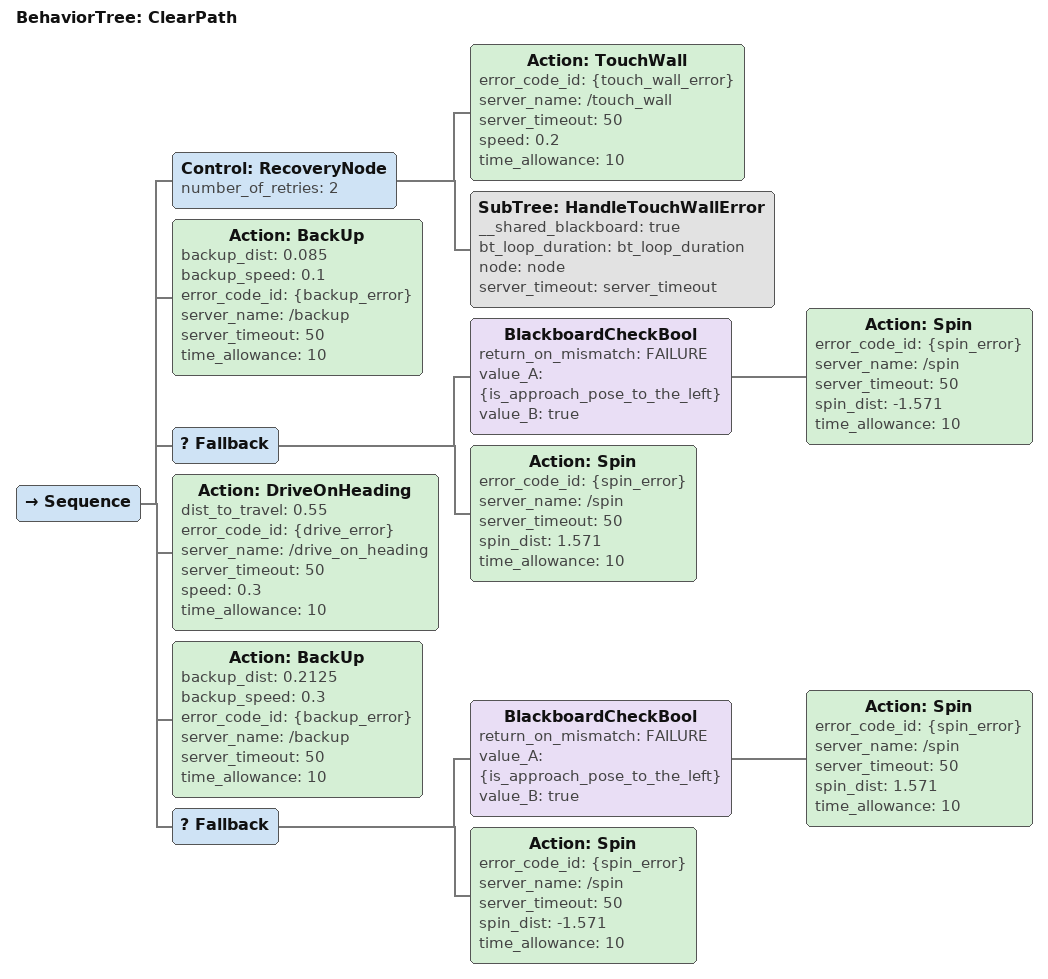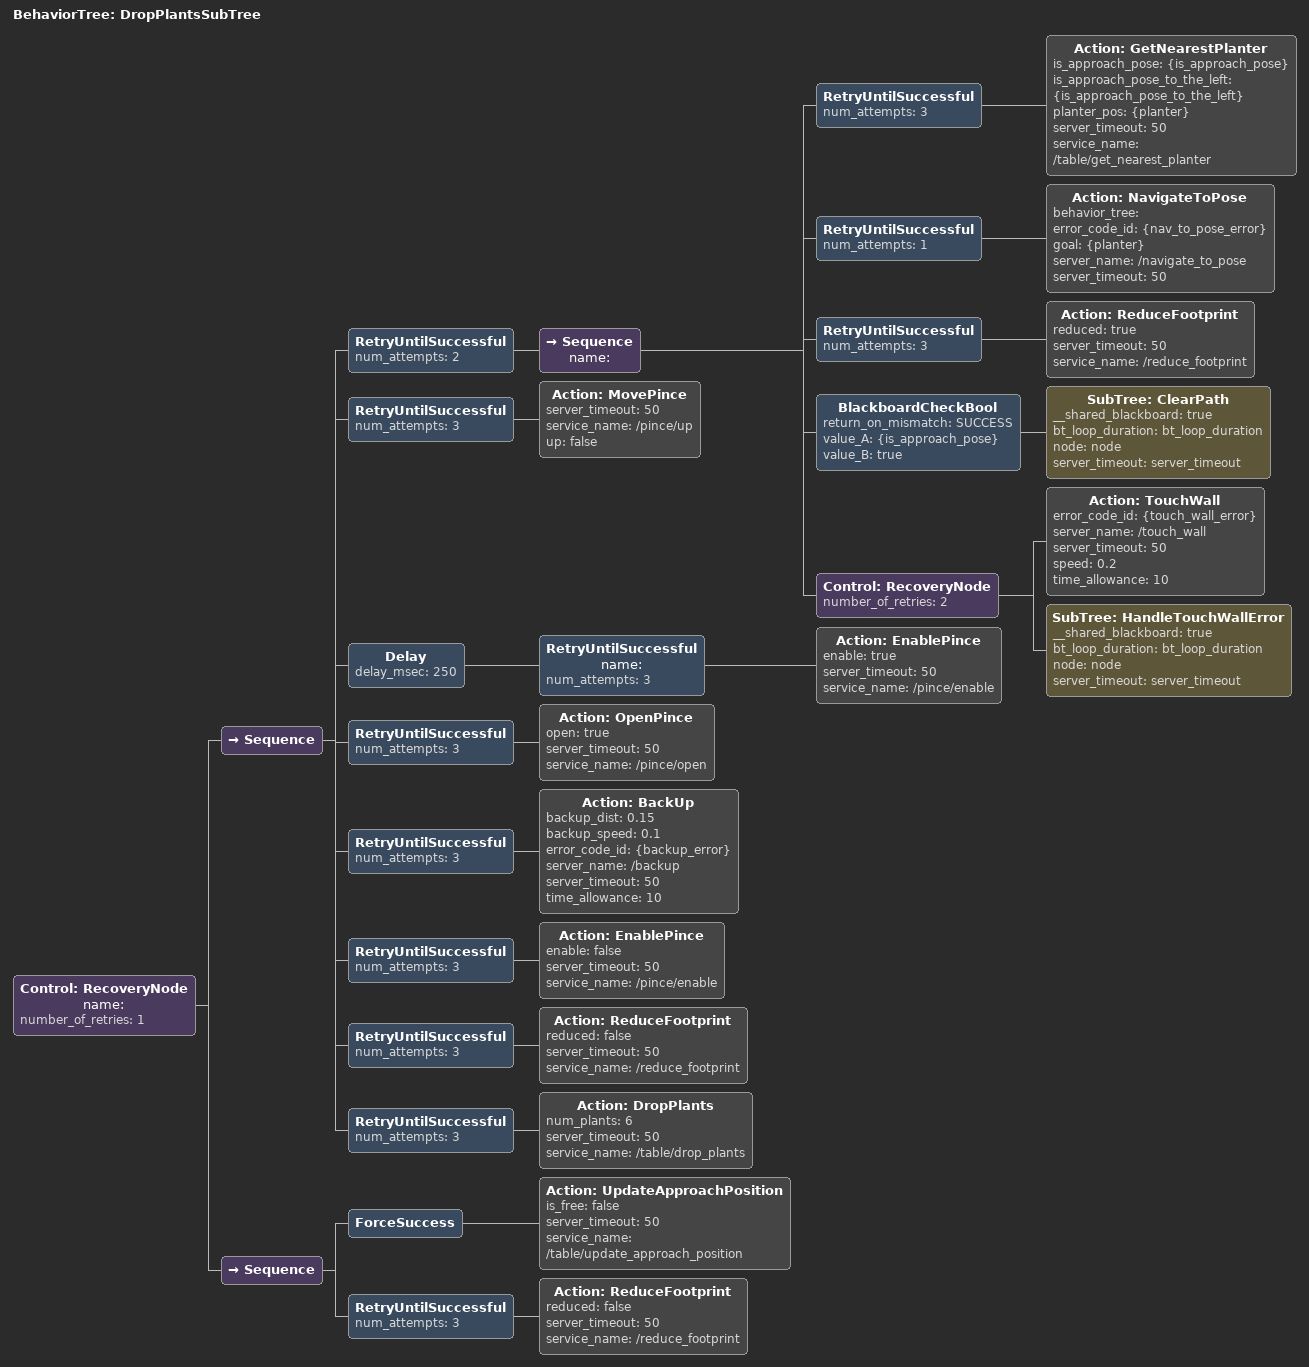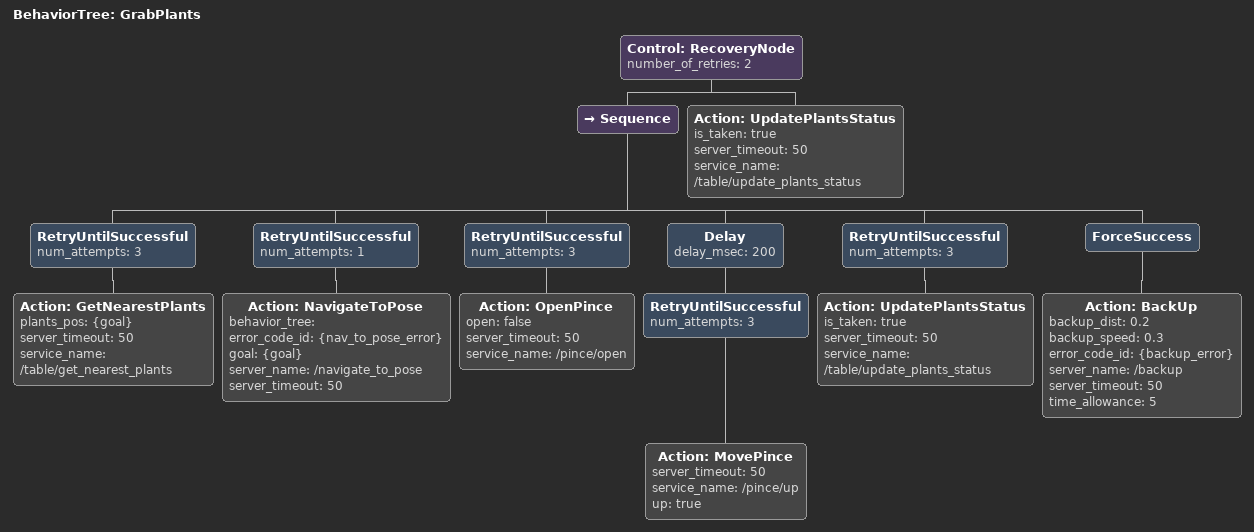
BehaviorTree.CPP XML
<BehaviorTree ID="ClearPath">
    <Sequence>
        <Control ID="RecoveryNode" number_of_retries="2">
            <Action ID="TouchWall" error_code_id="{touch_wall_error}" server_name="/touch_wall" server_timeout="50" speed="0.2" time_allowance="10"/>
            <SubTree ID="HandleTouchWallError" __shared_blackboard="true" bt_loop_duration="bt_loop_duration" node="node" server_timeout="server_timeout"/>
        </Control>
        <Action ID="BackUp" backup_dist="0.085" backup_speed="0.1" error_code_id="{backup_error}" server_name="/backup" server_timeout="50" time_allowance="10"/>
        <Fallback>
            <BlackboardCheckBool return_on_mismatch="FAILURE" value_A="{is_approach_pose_to_the_left}" value_B="true">
                <Action ID="Spin" error_code_id="{spin_error}" server_name="/spin" server_timeout="50" spin_dist="-1.571" time_allowance="10"/>
            </BlackboardCheckBool>
            <Action ID="Spin" error_code_id="{spin_error}" server_name="/spin" server_timeout="50" spin_dist="1.571" time_allowance="10"/>
        </Fallback>
        <Action ID="DriveOnHeading" dist_to_travel="0.55" error_code_id="{drive_error}" server_name="/drive_on_heading" server_timeout="50" speed="0.3" time_allowance="10"/>
        <Action ID="BackUp" backup_dist="0.2125" backup_speed="0.3" error_code_id="{backup_error}" server_name="/backup" server_timeout="50" time_allowance="10"/>
        <Fallback>
            <BlackboardCheckBool return_on_mismatch="FAILURE" value_A="{is_approach_pose_to_the_left}" value_B="true">
                <Action ID="Spin" error_code_id="{spin_error}" server_name="/spin" server_timeout="50" spin_dist="1.571" time_allowance="10"/>
            </BlackboardCheckBool>
            <Action ID="Spin" error_code_id="{spin_error}" server_name="/spin" server_timeout="50" spin_dist="-1.571" time_allowance="10"/>
        </Fallback>
    </Sequence>
</BehaviorTree>

<BehaviorTree ID="DropPlantsSubTree">
    <Control ID="RecoveryNode" name="" number_of_retries="1">
        <Sequence>
            <RetryUntilSuccessful num_attempts="2">
                <Sequence name="">
                    <RetryUntilSuccessful num_attempts="3">
                        <Action ID="GetNearestPlanter" is_approach_pose="{is_approach_pose}" is_approach_pose_to_the_left="{is_approach_pose_to_the_left}" planter_pos="{planter}" server_timeout="50" service_name="/table/get_nearest_planter"/>
                    </RetryUntilSuccessful>
                    <RetryUntilSuccessful num_attempts="1">
                        <Action ID="NavigateToPose" behavior_tree="" error_code_id="{nav_to_pose_error}" goal="{planter}" server_name="/navigate_to_pose" server_timeout="50"/>
                    </RetryUntilSuccessful>
                    <RetryUntilSuccessful num_attempts="3">
                        <Action ID="ReduceFootprint" reduced="true" server_timeout="50" service_name="/reduce_footprint"/>
                    </RetryUntilSuccessful>
                    <BlackboardCheckBool return_on_mismatch="SUCCESS" value_A="{is_approach_pose}" value_B="true">
                        <SubTree ID="ClearPath" __shared_blackboard="true" bt_loop_duration="bt_loop_duration" node="node" server_timeout="server_timeout"/>
                    </BlackboardCheckBool>
                    <Control ID="RecoveryNode" number_of_retries="2">
                        <Action ID="TouchWall" error_code_id="{touch_wall_error}" server_name="/touch_wall" server_timeout="50" speed="0.2" time_allowance="10"/>
                        <SubTree ID="HandleTouchWallError" __shared_blackboard="true" bt_loop_duration="bt_loop_duration" node="node" server_timeout="server_timeout"/>
                    </Control>
                </Sequence>
            </RetryUntilSuccessful>
            <RetryUntilSuccessful num_attempts="3">
                <Action ID="MovePince" server_timeout="50" service_name="/pince/up" up="false"/>
            </RetryUntilSuccessful>
            <Delay delay_msec="250">
                <RetryUntilSuccessful name="" num_attempts="3">
                    <Action ID="EnablePince" enable="true" server_timeout="50" service_name="/pince/enable"/>
                </RetryUntilSuccessful>
            </Delay>
            <RetryUntilSuccessful num_attempts="3">
                <Action ID="OpenPince" open="true" server_timeout="50" service_name="/pince/open"/>
            </RetryUntilSuccessful>
            <RetryUntilSuccessful num_attempts="3">
                <Action ID="BackUp" backup_dist="0.15" backup_speed="0.1" error_code_id="{backup_error}" server_name="/backup" server_timeout="50" time_allowance="10"/>
            </RetryUntilSuccessful>
            <RetryUntilSuccessful num_attempts="3">
                <Action ID="EnablePince" enable="false" server_timeout="50" service_name="/pince/enable"/>
            </RetryUntilSuccessful>
            <RetryUntilSuccessful num_attempts="3">
                <Action ID="ReduceFootprint" reduced="false" server_timeout="50" service_name="/reduce_footprint"/>
            </RetryUntilSuccessful>
            <RetryUntilSuccessful num_attempts="3">
                <Action ID="DropPlants" num_plants="6" server_timeout="50" service_name="/table/drop_plants"/>
            </RetryUntilSuccessful>
        </Sequence>
        <Sequence>
            <ForceSuccess>
                <Action ID="UpdateApproachPosition" is_free="false" server_timeout="50" service_name="/table/update_approach_position"/>
            </ForceSuccess>
            <RetryUntilSuccessful num_attempts="3">
                <Action ID="ReduceFootprint" reduced="false" server_timeout="50" service_name="/reduce_footprint"/>
            </RetryUntilSuccessful>
        </Sequence>
    </Control>
</BehaviorTree>

<BehaviorTree ID="GrabPlants">
    <Control ID="RecoveryNode" number_of_retries="2">
        <Sequence>
            <RetryUntilSuccessful num_attempts="3">
                <Action ID="GetNearestPlants" plants_pos="{goal}" server_timeout="50" service_name="/table/get_nearest_plants"/>
            </RetryUntilSuccessful>
            <RetryUntilSuccessful num_attempts="1">
                <Action ID="NavigateToPose" behavior_tree="" error_code_id="{nav_to_pose_error}" goal="{goal}" server_name="/navigate_to_pose" server_timeout="50"/>
            </RetryUntilSuccessful>
            <RetryUntilSuccessful num_attempts="3">
                <Action ID="OpenPince" open="false" server_timeout="50" service_name="/pince/open"/>
            </RetryUntilSuccessful>
            <Delay delay_msec="200">
                <RetryUntilSuccessful num_attempts="3">
                    <Action ID="MovePince" server_timeout="50" service_name="/pince/up" up="true"/>
                </RetryUntilSuccessful>
            </Delay>
            <RetryUntilSuccessful num_attempts="3">
                <Action ID="UpdatePlantsStatus" is_taken="true" server_timeout="50" service_name="/table/update_plants_status"/>
            </RetryUntilSuccessful>
            <ForceSuccess>
                <Action ID="BackUp" backup_dist="0.2" backup_speed="0.3" error_code_id="{backup_error}" server_name="/backup" server_timeout="50" time_allowance="5"/>
            </ForceSuccess>
        </Sequence>
        <Action ID="UpdatePlantsStatus" is_taken="true" server_timeout="50" service_name="/table/update_plants_status"/>
    </Control>
</BehaviorTree>
